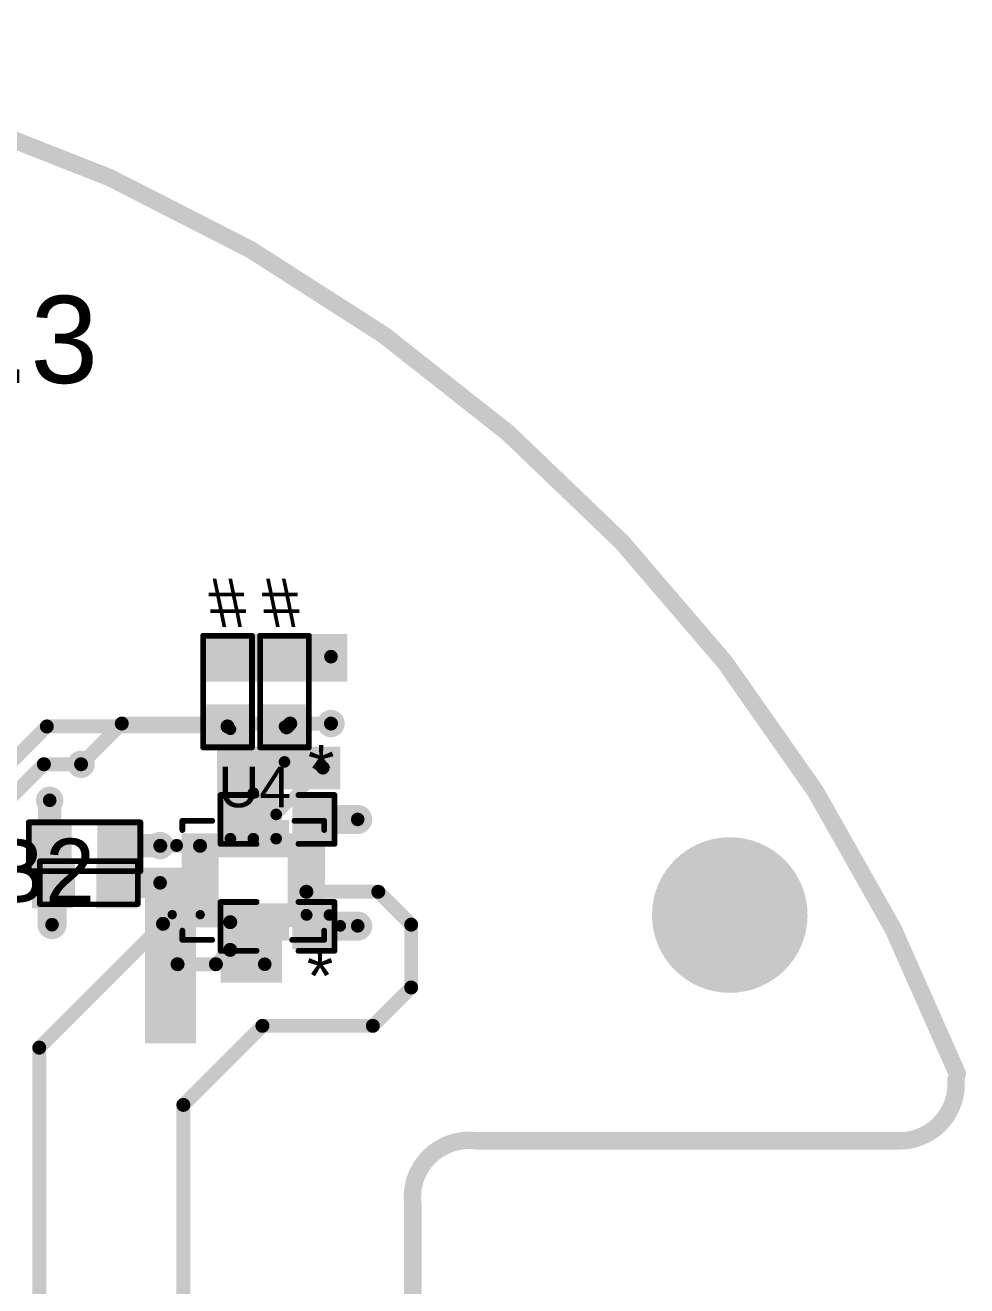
# Model space of a CAD drawing. Header units: millimetres. Extents: x -1.41 to 1.31, y -0.13 to 2.68.
# Drawn here: x 0.502 to 1.312, y 1.6 to 2.685 of the extents above; entities that cross this region are included whole.
import ezdxf

# ---------------------------------------------------------------- set-up
doc = ezdxf.new("R2010")
doc.units = ezdxf.units.MM
doc.header["$MEASUREMENT"] = 0
for name, color, linetype in [('BottomLayer', 5, 'Continuous'), ('BottomOverlay', 54, 'Continuous'), ('BottomPaste', 16, 'Continuous'), ('BottomSolder', 6, 'Continuous'), ('Mechanical2', 216, 'Continuous'), ('MultiLayer', 9, 'Continuous'), ('PadHoleLayer', 156, 'Continuous'), ('TopLayer', 1, 'Continuous'), ('TopOverlay', 2, 'Continuous'), ('TopPaste', 8, 'Continuous'), ('TopSolder', 216, 'Continuous'), ('ViaHoleLayer', 16, 'Continuous')]:
    doc.layers.add(name, color=color, linetype=linetype)
doc.styles.add('Arial', font='', dxfattribs={"height": 0.2})
doc.styles.get('Arial').set_extended_font_data('Arial')

# ---------------------------------------------------------------- blocks, each defined once
blk = doc.blocks.new('14_LGA__2_5_3__9')
at = {"layer": 'TopLayer'}
for points in [[(-0.01279525, 0.04783465), (-0.01279525, 0.02381895), (-0.02657475, 0.02381895), (-0.02657475, 0.04783465)], [(0.006889750000000003, 0.04783465), (0.006889749999999997, 0.02381895), (-0.006889750000000003, 0.02381895), (-0.006889749999999997, 0.04783465)], [(0.02657475, 0.04783465), (0.02657475, 0.02381895), (0.01279525, 0.02381895), (0.01279525, 0.04783465)], [(-0.05767715, 0.03641735), (-0.03366145, 0.03641735), (-0.03366145, 0.02263785), (-0.05767715, 0.02263785)], [(0.05767715, 0.02263785), (0.03366145, 0.02263785), (0.03366145, 0.03641735), (0.05767715, 0.03641735)], [(-0.05767715, 0.01673225), (-0.03366145, 0.01673225), (-0.03366145, 0.00295275), (-0.05767715, 0.00295275)], [(0.05767715, 0.002952749999999998), (0.03366145, 0.002952750000000001), (0.03366145, 0.01673225), (0.05767715, 0.01673225)], [(-0.05767715, -0.00295275), (-0.03366145, -0.00295275), (-0.03366145, -0.01673225), (-0.05767715, -0.01673225)], [(0.05767715, -0.01673225), (0.03366145, -0.01673225), (0.03366145, -0.002952749999999998), (0.05767715, -0.002952750000000001)], [(-0.05767715, -0.02263785), (-0.03366145, -0.02263785), (-0.03366145, -0.03641735), (-0.05767715, -0.03641735)], [(-0.02657475, -0.04783465), (-0.02657475, -0.02381895), (-0.01279525, -0.02381895), (-0.01279525, -0.04783465)], [(-0.006889750000000002, -0.04783465), (-0.006889749999999998, -0.02381895), (0.006889750000000002, -0.02381895), (0.006889749999999998, -0.04783465)], [(0.01279525, -0.04783465), (0.01279525, -0.02381895), (0.02657475, -0.02381895), (0.02657475, -0.04783465)], [(0.05767715, -0.03641735), (0.03366145, -0.03641735), (0.03366145, -0.02263785), (0.05767715, -0.02263785)]]:
    blk.add_hatch(color=1, dxfattribs=at).paths.add_polyline_path(points)
at = {"layer": 'TopPaste'}
for points in [[(-0.01279525, 0.04783465), (-0.01279525, 0.02381895), (-0.02657475, 0.02381895), (-0.02657475, 0.04783465)], [(0.006889750000000003, 0.04783465), (0.006889749999999997, 0.02381895), (-0.006889750000000003, 0.02381895), (-0.006889749999999997, 0.04783465)], [(0.02657475, 0.04783465), (0.02657475, 0.02381895), (0.01279525, 0.02381895), (0.01279525, 0.04783465)], [(-0.05767715, 0.03641735), (-0.03366145, 0.03641735), (-0.03366145, 0.02263785), (-0.05767715, 0.02263785)], [(0.05767715, 0.02263785), (0.03366145, 0.02263785), (0.03366145, 0.03641735), (0.05767715, 0.03641735)], [(-0.05767715, 0.01673225), (-0.03366145, 0.01673225), (-0.03366145, 0.00295275), (-0.05767715, 0.00295275)], [(0.05767715, 0.002952749999999998), (0.03366145, 0.002952750000000001), (0.03366145, 0.01673225), (0.05767715, 0.01673225)], [(-0.05767715, -0.00295275), (-0.03366145, -0.00295275), (-0.03366145, -0.01673225), (-0.05767715, -0.01673225)], [(0.05767715, -0.01673225), (0.03366145, -0.01673225), (0.03366145, -0.002952749999999998), (0.05767715, -0.002952750000000001)], [(-0.05767715, -0.02263785), (-0.03366145, -0.02263785), (-0.03366145, -0.03641735), (-0.05767715, -0.03641735)], [(-0.02657475, -0.04783465), (-0.02657475, -0.02381895), (-0.01279525, -0.02381895), (-0.01279525, -0.04783465)], [(-0.006889750000000002, -0.04783465), (-0.006889749999999998, -0.02381895), (0.006889750000000002, -0.02381895), (0.006889749999999998, -0.04783465)], [(0.01279525, -0.04783465), (0.01279525, -0.02381895), (0.02657475, -0.02381895), (0.02657475, -0.04783465)], [(0.05767715, -0.03641735), (0.03366145, -0.03641735), (0.03366145, -0.02263785), (0.05767715, -0.02263785)]]:
    blk.add_hatch(color=8, dxfattribs=at).paths.add_polyline_path(points)
at = {"layer": 'TopSolder'}
for points in [[(-0.008795249999999998, 0.05183465), (-0.008795250000000003, 0.01981895), (-0.03057475, 0.01981895), (-0.03057475, 0.05183465)], [(0.01088975, 0.05183465), (0.01088975, 0.01981895), (-0.01088975, 0.01981895), (-0.01088975, 0.05183465)], [(0.03057475, 0.05183465), (0.03057475, 0.01981895), (0.008795249999999998, 0.01981895), (0.008795250000000003, 0.05183465)], [(-0.06167715, 0.04041735), (-0.02966145, 0.04041735), (-0.02966145, 0.01863785), (-0.06167715, 0.01863785)], [(0.06167715, 0.01863785), (0.02966145, 0.01863785), (0.02966145, 0.04041735), (0.06167715, 0.04041735)], [(-0.06167715, 0.02073225), (-0.02966145, 0.02073225), (-0.02966145, -0.00104725), (-0.06167715, -0.00104725)], [(0.06167715, -0.001047250000000002), (0.02966145, -0.001047249999999998), (0.02966145, 0.02073225), (0.06167715, 0.02073225)], [(-0.06167715, 0.00104725), (-0.02966145, 0.00104725), (-0.02966145, -0.02073225), (-0.06167715, -0.02073225)], [(0.06167715, -0.02073225), (0.02966145, -0.02073225), (0.02966145, 0.001047250000000002), (0.06167715, 0.001047249999999998)], [(-0.06167715, -0.01863785), (-0.02966145, -0.01863785), (-0.02966145, -0.04041735), (-0.06167715, -0.04041735)], [(-0.03057475, -0.05183465), (-0.03057475, -0.01981895), (-0.00879525, -0.01981895), (-0.008795250000000001, -0.05183465)], [(-0.01088975, -0.05183465), (-0.01088975, -0.01981895), (0.01088975, -0.01981895), (0.01088975, -0.05183465)], [(0.00879525, -0.05183465), (0.008795250000000001, -0.01981895), (0.03057475, -0.01981895), (0.03057475, -0.05183465)], [(0.06167715, -0.04041735), (0.02966145, -0.04041735), (0.02966145, -0.01863785), (0.06167715, -0.01863785)]]:
    blk.add_hatch(color=216, dxfattribs=at).paths.add_polyline_path(points)
at = {"layer": 'TopOverlay', "const_width": 0.005}
for points in [[(-0.0610236, 0.0511811), (-0.0354331, 0.0511811)], [(-0.0610236, 0.0433071), (-0.0610236, 0.0511811)], [(0.0354331, 0.0511811), (0.0610236, 0.0511811)], [(0.0610236, 0.0433071), (0.0610236, 0.0511811)], [(-0.0610236, -0.0511811), (-0.0610236, -0.0433071)], [(0.0610236, -0.0511811), (0.0610236, -0.0433071)], [(-0.0610236, -0.0511811), (-0.0354331, -0.0511811)], [(0.0334646, -0.0511811), (0.0610236, -0.0511811)]]:
    blk.add_lwpolyline(points, dxfattribs=at)
at = {"layer": 'TopOverlay'}
for points, const_width in [([(-0.0622736, 0.0511811, 1), (-0.0597736, 0.0511811, 1)], 0.0025), ([(-0.0622736, 0.0511811, 1), (-0.0597736, 0.0511811, 1)], 0.0025), ([(-0.0622736, 0.0433071, 1), (-0.0597736, 0.0433071, 1)], 0.0025), ([(-0.0366831, 0.0511811, 1), (-0.0341831, 0.0511811, 1)], 0.0025), ([(0.0341831, 0.0511811, 1), (0.0366831, 0.0511811, 1)], 0.0025), ([(0.0597736, 0.0511811, 1), (0.0622736, 0.0511811, 1)], 0.0025), ([(0.0597736, 0.0511811, 1), (0.0622736, 0.0511811, 1)], 0.0025), ([(0.0597736, 0.0433071, 1), (0.0622736, 0.0433071, 1)], 0.0025), ([(-0.0632441, 0.03, 1), (-0.0687559, 0.03, 1)], 0.0055118), ([(-0.0701338, 0.03, 1), (-0.067378, 0.03, 1)], 0.0027559), ([(-0.064622, 0.03, 1), (-0.0618662, 0.03, 1)], 0.0027559), ([(-0.0622736, -0.0433071, 1), (-0.0597736, -0.0433071, 1)], 0.0025), ([(0.0597736, -0.0433071, 1), (0.0622736, -0.0433071, 1)], 0.0025), ([(-0.0622736, -0.0511811, 1), (-0.0597736, -0.0511811, 1)], 0.0025), ([(-0.0622736, -0.0511811, 1), (-0.0597736, -0.0511811, 1)], 0.0025), ([(-0.0366831, -0.0511811, 1), (-0.0341831, -0.0511811, 1)], 0.0025), ([(0.0322146, -0.0511811, 1), (0.0347146, -0.0511811, 1)], 0.0025), ([(0.0597736, -0.0511811, 1), (0.0622736, -0.0511811, 1)], 0.0025), ([(0.0597736, -0.0511811, 1), (0.0622736, -0.0511811, 1)], 0.0025)]:
    blk.add_lwpolyline(points, format="xyb", close=True, dxfattribs=dict(at, const_width=const_width))
blk = doc.blocks.new('MPZ1608S121ATDH5_54')
at = {"layer": 'TopLayer'}
for points in [[(-0.03937, 0.01574805), (-0.015748, 0.01574805), (-0.015748, -0.01574805), (-0.03937, -0.01574805)], [(0.0157481, 0.01574805), (0.0393701, 0.01574805), (0.0393701, -0.01574805), (0.0157481, -0.01574805)]]:
    blk.add_hatch(color=1, dxfattribs=at).paths.add_polyline_path(points)
at = {"layer": 'TopPaste'}
for points in [[(-0.03937, 0.01574805), (-0.015748, 0.01574805), (-0.015748, -0.01574805), (-0.03937, -0.01574805)], [(0.0157481, 0.01574805), (0.0393701, 0.01574805), (0.0393701, -0.01574805), (0.0157481, -0.01574805)]]:
    blk.add_hatch(color=8, dxfattribs=at).paths.add_polyline_path(points)
at = {"layer": 'TopSolder'}
for points in [[(-0.04337, 0.01974805), (-0.011748, 0.01974805), (-0.011748, -0.01974805), (-0.04337, -0.01974805)], [(0.0117481, 0.01974805), (0.0433701, 0.01974805), (0.0433701, -0.01974805), (0.0117481, -0.01974805)]]:
    blk.add_hatch(color=216, dxfattribs=at).paths.add_polyline_path(points)
at = {"layer": 'TopOverlay', "const_width": 0.0047244}
for points in [[(-0.042, -0.0184352), (-0.042, 0.0186912)], [(-0.042, 0.0186912), (0.0422592, 0.0186912)], [(0.0422592, -0.0184352), (0.0422592, 0.0186912)], [(-0.042, -0.0184352), (0.0422592, -0.0184352)]]:
    blk.add_lwpolyline(points, dxfattribs=at)
at = {"layer": 'TopOverlay', "const_width": 0.0023622}
for points in [[(-0.0431811, 0.0186912, 1), (-0.0408189, 0.0186912, 1)], [(-0.0431811, 0.0186912, 1), (-0.0408189, 0.0186912, 1)], [(0.0410781, 0.0186912, 1), (0.0434403, 0.0186912, 1)], [(0.0410781, 0.0186912, 1), (0.0434403, 0.0186912, 1)], [(-0.0431811, -0.0184352, 1), (-0.0408189, -0.0184352, 1)], [(-0.0431811, -0.0184352, 1), (-0.0408189, -0.0184352, 1)], [(0.0410781, -0.0184352, 1), (0.0434403, -0.0184352, 1)], [(0.0410781, -0.0184352, 1), (0.0434403, -0.0184352, 1)]]:
    blk.add_lwpolyline(points, format="xyb", close=True, dxfattribs=at)
blk = doc.blocks.new('R__0603_67')
at = {"layer": 'TopLayer'}
for points in [[(-0.015, 0.0175), (-0.015, -0.0175), (-0.045, -0.0175), (-0.045, 0.0175)], [(0.045, 0.0175), (0.045, -0.0175), (0.015, -0.0175), (0.015, 0.0175)]]:
    blk.add_hatch(color=1, dxfattribs=at).paths.add_polyline_path(points)
at = {"layer": 'TopPaste'}
for points in [[(-0.015, 0.0175), (-0.015, -0.0175), (-0.045, -0.0175), (-0.045, 0.0175)], [(0.045, 0.0175), (0.045, -0.0175), (0.015, -0.0175), (0.015, 0.0175)]]:
    blk.add_hatch(color=8, dxfattribs=at).paths.add_polyline_path(points)
at = {"layer": 'TopSolder'}
for points in [[(-0.011, 0.0215), (-0.011, -0.0215), (-0.049, -0.0215), (-0.049, 0.0215)], [(0.049, 0.0215), (0.049, -0.0215), (0.011, -0.0215), (0.011, 0.0215)]]:
    blk.add_hatch(color=216, dxfattribs=at).paths.add_polyline_path(points)
at = {"layer": 'TopOverlay', "const_width": 0.005}
for points in [[(-0.048, 0.021), (0.048, 0.021)], [(-0.048, 0.021), (-0.048, -0.021)], [(0.048, 0.021), (0.048, -0.021)], [(-0.048, -0.021), (0.048, -0.021)]]:
    blk.add_lwpolyline(points, dxfattribs=at)
at = {"layer": 'TopOverlay', "const_width": 0.0025}
for points in [[(-0.04925, 0.021, 1), (-0.04675, 0.021, 1)], [(-0.04925, 0.021, 1), (-0.04675, 0.021, 1)], [(0.04675, 0.021, 1), (0.04925, 0.021, 1)], [(0.04675, 0.021, 1), (0.04925, 0.021, 1)], [(-0.04925, -0.021, 1), (-0.04675, -0.021, 1)], [(-0.04925, -0.021, 1), (-0.04675, -0.021, 1)], [(0.04675, -0.021, 1), (0.04925, -0.021, 1)], [(0.04675, -0.021, 1), (0.04925, -0.021, 1)]]:
    blk.add_lwpolyline(points, format="xyb", close=True, dxfattribs=at)
blk = doc.blocks.new('R__0603_68')
at = {"layer": 'TopLayer'}
for points in [[(-0.015, 0.0175), (-0.015, -0.0175), (-0.045, -0.0175), (-0.045, 0.0175)], [(0.045, 0.0175), (0.045, -0.0175), (0.015, -0.0175), (0.015, 0.0175)]]:
    blk.add_hatch(color=1, dxfattribs=at).paths.add_polyline_path(points)
at = {"layer": 'TopPaste'}
for points in [[(-0.015, 0.0175), (-0.015, -0.0175), (-0.045, -0.0175), (-0.045, 0.0175)], [(0.045, 0.0175), (0.045, -0.0175), (0.015, -0.0175), (0.015, 0.0175)]]:
    blk.add_hatch(color=8, dxfattribs=at).paths.add_polyline_path(points)
at = {"layer": 'TopSolder'}
for points in [[(-0.011, 0.0215), (-0.011, -0.0215), (-0.049, -0.0215), (-0.049, 0.0215)], [(0.049, 0.0215), (0.049, -0.0215), (0.011, -0.0215), (0.011, 0.0215)]]:
    blk.add_hatch(color=216, dxfattribs=at).paths.add_polyline_path(points)
at = {"layer": 'TopOverlay', "const_width": 0.005}
for points in [[(-0.048, 0.021), (0.048, 0.021)], [(-0.048, 0.021), (-0.048, -0.021)], [(0.048, 0.021), (0.048, -0.021)], [(-0.048, -0.021), (0.048, -0.021)]]:
    blk.add_lwpolyline(points, dxfattribs=at)
at = {"layer": 'TopOverlay', "const_width": 0.0025}
for points in [[(-0.04925, 0.021, 1), (-0.04675, 0.021, 1)], [(-0.04925, 0.021, 1), (-0.04675, 0.021, 1)], [(0.04675, 0.021, 1), (0.04925, 0.021, 1)], [(0.04675, 0.021, 1), (0.04925, 0.021, 1)], [(-0.04925, -0.021, 1), (-0.04675, -0.021, 1)], [(-0.04925, -0.021, 1), (-0.04675, -0.021, 1)], [(0.04675, -0.021, 1), (0.04925, -0.021, 1)], [(0.04675, -0.021, 1), (0.04925, -0.021, 1)]]:
    blk.add_lwpolyline(points, format="xyb", close=True, dxfattribs=at)
blk = doc.blocks.new('R__0603_B_69')
at = {"layer": 'BottomLayer'}
for points in [[(-0.045, -0.0175), (-0.045, 0.0175), (-0.015, 0.0175), (-0.015, -0.0175)], [(0.015, -0.0175), (0.015, 0.0175), (0.045, 0.0175), (0.045, -0.0175)]]:
    blk.add_hatch(color=5, dxfattribs=at).paths.add_polyline_path(points)
at = {"layer": 'BottomPaste'}
for points in [[(-0.045, -0.0175), (-0.045, 0.0175), (-0.015, 0.0175), (-0.015, -0.0175)], [(0.015, -0.0175), (0.015, 0.0175), (0.045, 0.0175), (0.045, -0.0175)]]:
    blk.add_hatch(color=16, dxfattribs=at).paths.add_polyline_path(points)
at = {"layer": 'BottomSolder'}
for points in [[(-0.049, -0.0215), (-0.049, 0.0215), (-0.011, 0.0215), (-0.011, -0.0215)], [(0.011, -0.0215), (0.011, 0.0215), (0.049, 0.0215), (0.049, -0.0215)]]:
    blk.add_hatch(color=6, dxfattribs=at).paths.add_polyline_path(points)
at = {"layer": 'BottomOverlay', "const_width": 0.005}
for points in [[(-0.048, 0.021), (0.048, 0.021)], [(-0.048, -0.021), (-0.048, 0.021)], [(0.048, -0.021), (0.048, 0.021)], [(-0.048, -0.021), (0.048, -0.021)]]:
    blk.add_lwpolyline(points, dxfattribs=at)
at = {"layer": 'BottomOverlay', "const_width": 0.0025}
for points in [[(-0.04925, 0.021, 1), (-0.04675, 0.021, 1)], [(-0.04925, 0.021, 1), (-0.04675, 0.021, 1)], [(0.04675, 0.021, 1), (0.04925, 0.021, 1)], [(0.04675, 0.021, 1), (0.04925, 0.021, 1)], [(-0.04925, -0.021, 1), (-0.04675, -0.021, 1)], [(-0.04925, -0.021, 1), (-0.04675, -0.021, 1)], [(0.04675, -0.021, 1), (0.04925, -0.021, 1)], [(0.04675, -0.021, 1), (0.04925, -0.021, 1)]]:
    blk.add_lwpolyline(points, format="xyb", close=True, dxfattribs=at)
blk = doc.blocks.new('C__0603_B_83')
at = {"layer": 'BottomLayer'}
for points in [[(-0.045, -0.0175), (-0.045, 0.0175), (-0.015, 0.0175), (-0.015, -0.0175)], [(0.015, -0.0175), (0.015, 0.0175), (0.045, 0.0175), (0.045, -0.0175)]]:
    blk.add_hatch(color=5, dxfattribs=at).paths.add_polyline_path(points)
at = {"layer": 'BottomPaste'}
for points in [[(-0.045, -0.0175), (-0.045, 0.0175), (-0.015, 0.0175), (-0.015, -0.0175)], [(0.015, -0.0175), (0.015, 0.0175), (0.045, 0.0175), (0.045, -0.0175)]]:
    blk.add_hatch(color=16, dxfattribs=at).paths.add_polyline_path(points)
at = {"layer": 'BottomSolder'}
for points in [[(-0.0473622, -0.0198622), (-0.0473622, 0.0198622), (-0.0126378, 0.0198622), (-0.0126378, -0.0198622)], [(0.0126378, -0.0198622), (0.0126378, 0.0198622), (0.0473622, 0.0198622), (0.0473622, -0.0198622)]]:
    blk.add_hatch(color=6, dxfattribs=at).paths.add_polyline_path(points)
at = {"layer": 'BottomOverlay', "const_width": 0.005}
for points in [[(-0.049, 0.021), (-0.049, -0.021)], [(-0.018, 0.021), (-0.049, 0.021)], [(0.049, 0.021), (0.018, 0.021)], [(0.049, 0.021), (0.049, -0.021)], [(-0.018, -0.021), (-0.049, -0.021)], [(0.049, -0.021), (0.018, -0.021)]]:
    blk.add_lwpolyline(points, dxfattribs=at)
at = {"layer": 'BottomOverlay', "const_width": 0.0025}
for points in [[(-0.05025, 0.021, 1), (-0.04775, 0.021, 1)], [(-0.05025, 0.021, 1), (-0.04775, 0.021, 1)], [(-0.01925, 0.021, 1), (-0.01675, 0.021, 1)], [(0.01675, 0.021, 1), (0.01925, 0.021, 1)], [(0.04775, 0.021, 1), (0.05025, 0.021, 1)], [(0.04775, 0.021, 1), (0.05025, 0.021, 1)], [(-0.05025, -0.021, 1), (-0.04775, -0.021, 1)], [(-0.05025, -0.021, 1), (-0.04775, -0.021, 1)], [(-0.01925, -0.021, 1), (-0.01675, -0.021, 1)], [(0.01675, -0.021, 1), (0.01925, -0.021, 1)], [(0.04775, -0.021, 1), (0.05025, -0.021, 1)], [(0.04775, -0.021, 1), (0.05025, -0.021, 1)]]:
    blk.add_lwpolyline(points, format="xyb", close=True, dxfattribs=at)
blk = doc.blocks.new('C__0603_B_84')
at = {"layer": 'BottomLayer'}
for points in [[(-0.045, -0.0175), (-0.045, 0.0175), (-0.015, 0.0175), (-0.015, -0.0175)], [(0.015, -0.0175), (0.015, 0.0175), (0.045, 0.0175), (0.045, -0.0175)]]:
    blk.add_hatch(color=5, dxfattribs=at).paths.add_polyline_path(points)
at = {"layer": 'BottomPaste'}
for points in [[(-0.045, -0.0175), (-0.045, 0.0175), (-0.015, 0.0175), (-0.015, -0.0175)], [(0.015, -0.0175), (0.015, 0.0175), (0.045, 0.0175), (0.045, -0.0175)]]:
    blk.add_hatch(color=16, dxfattribs=at).paths.add_polyline_path(points)
at = {"layer": 'BottomSolder'}
for points in [[(-0.0473622, -0.0198622), (-0.0473622, 0.0198622), (-0.0126378, 0.0198622), (-0.0126378, -0.0198622)], [(0.0126378, -0.0198622), (0.0126378, 0.0198622), (0.0473622, 0.0198622), (0.0473622, -0.0198622)]]:
    blk.add_hatch(color=6, dxfattribs=at).paths.add_polyline_path(points)
at = {"layer": 'BottomOverlay', "const_width": 0.005}
for points in [[(-0.049, -0.021), (-0.049, 0.021)], [(-0.049, 0.021), (-0.018, 0.021)], [(0.018, 0.021), (0.049, 0.021)], [(0.049, -0.021), (0.049, 0.021)], [(-0.049, -0.021), (-0.018, -0.021)], [(0.018, -0.021), (0.049, -0.021)]]:
    blk.add_lwpolyline(points, dxfattribs=at)
at = {"layer": 'BottomOverlay', "const_width": 0.0025}
for points in [[(-0.05025, 0.021, 1), (-0.04775, 0.021, 1)], [(-0.05025, 0.021, 1), (-0.04775, 0.021, 1)], [(-0.01925, 0.021, 1), (-0.01675, 0.021, 1)], [(0.01675, 0.021, 1), (0.01925, 0.021, 1)], [(0.04775, 0.021, 1), (0.05025, 0.021, 1)], [(0.04775, 0.021, 1), (0.05025, 0.021, 1)], [(-0.05025, -0.021, 1), (-0.04775, -0.021, 1)], [(-0.05025, -0.021, 1), (-0.04775, -0.021, 1)], [(-0.01925, -0.021, 1), (-0.01675, -0.021, 1)], [(0.01675, -0.021, 1), (0.01925, -0.021, 1)], [(0.04775, -0.021, 1), (0.05025, -0.021, 1)], [(0.04775, -0.021, 1), (0.05025, -0.021, 1)]]:
    blk.add_lwpolyline(points, format="xyb", close=True, dxfattribs=at)

msp = doc.modelspace()

# ---------------------------------------------------------------- hatches: boundary and pattern name
at = {"layer": 'BottomLayer'}
h = msp.add_hatch(color=5, dxfattribs=at)
edge = h.paths.add_edge_path()
edge.add_arc((0.765, 2.141528), 0.011811, 0, 360)
h = msp.add_hatch(color=5, dxfattribs=at)
edge = h.paths.add_edge_path()
edge.add_arc((0.765, 2.084), 0.011811, 0, 360)
h = msp.add_hatch(color=5, dxfattribs=at)
edge = h.paths.add_edge_path()
edge.add_arc((0.55, 2.049), 0.011811, 0, 360)
for points in [[(0.667, 1.983528), (0.72, 1.983528), (0.72, 2.064), (0.667, 2.064)], [(0.694, 2.027528), (0.773, 2.027528), (0.773, 2.064), (0.694, 2.064)], [(0.649, 1.809), (0.649, 1.96), (0.605, 1.96), (0.605, 1.809)], [(0.67, 1.861), (0.723, 1.861), (0.723, 1.926), (0.67, 1.926)]]:
    msp.add_hatch(color=5, dxfattribs=at).paths.add_polyline_path(points)
h = msp.add_hatch(color=5, dxfattribs=at)
edge = h.paths.add_edge_path()
edge.add_arc((0.758, 2.046), 0.011811, 0, 360)
h = msp.add_hatch(color=5, dxfattribs=at)
edge = h.paths.add_edge_path()
edge.add_arc((0.523, 2.018), 0.011811, 0, 360)
h = msp.add_hatch(color=5, dxfattribs=at)
edge = h.paths.add_edge_path()
edge.add_arc((0.788, 2.001528), 0.011811, 0, 360)
h = msp.add_hatch(color=5, dxfattribs=at)
edge = h.paths.add_edge_path()
edge.add_arc((0.618, 1.979), 0.011811, 0, 360)
h = msp.add_hatch(color=5, dxfattribs=at)
edge = h.paths.add_edge_path()
edge.add_arc((1.108103, 1.919292), 0.0590551, 0, 360)
h = msp.add_hatch(color=5, dxfattribs=at)
edge = h.paths.add_edge_path()
edge.add_arc((0.618, 1.947), 0.011811, 0, 360)
h = msp.add_hatch(color=5, dxfattribs=at)
edge = h.paths.add_edge_path()
edge.add_arc((0.525, 1.911), 0.011811, 0, 360)
h = msp.add_hatch(color=5, dxfattribs=at)
edge = h.paths.add_edge_path()
edge.add_arc((0.788, 1.91), 0.011811, 0, 360)
h = msp.add_hatch(color=5, dxfattribs=at)
edge = h.paths.add_edge_path()
edge.add_arc((0.633, 1.877), 0.011811, 0, 360)
h = msp.add_hatch(color=5, dxfattribs=at)
edge = h.paths.add_edge_path()
edge.add_arc((0.708, 1.877), 0.011811, 0, 360)
at = {"layer": 'BottomSolder'}
h = msp.add_hatch(color=6, dxfattribs=at)
edge = h.paths.add_edge_path()
edge.add_arc((1.108103, 1.919292), 0.0630551, 0, 360)
at = {"layer": 'MultiLayer'}
h = msp.add_hatch(color=9, dxfattribs=at)
edge = h.paths.add_edge_path()
edge.add_arc((1.108103, 1.919292), 0.0590551, 0, 360)
at = {"layer": 'PadHoleLayer'}
h = msp.add_hatch(color=156, dxfattribs=at)
edge = h.paths.add_edge_path()
edge.add_arc((1.108103, 1.919292), 0.0669291, 0, 360)
at = {"layer": 'TopLayer'}
for points in [[(0.656, 2.12), (0.779, 2.12), (0.779, 2.161), (0.656, 2.161)], [(0.5078819, 1.925), (0.5428819, 1.925), (0.5428819, 1.965), (0.5078819, 1.965)], [(0.563, 1.925), (0.598, 1.925), (0.598, 1.965), (0.563, 1.965)], [(0.574, 1.934), (0.664, 1.934), (0.664, 1.96), (0.574, 1.96)], [(0.693, 1.861), (0.723, 1.861), (0.723, 1.925), (0.693, 1.925)]]:
    msp.add_hatch(color=1, dxfattribs=at).paths.add_polyline_path(points)
h = msp.add_hatch(color=1, dxfattribs=at)
edge = h.paths.add_edge_path()
edge.add_arc((0.765, 2.141528), 0.011811, 0, 360)
h = msp.add_hatch(color=1, dxfattribs=at)
edge = h.paths.add_edge_path()
edge.add_arc((0.765, 2.084), 0.011811, 0, 360)
h = msp.add_hatch(color=1, dxfattribs=at)
edge = h.paths.add_edge_path()
edge.add_arc((0.55, 2.049), 0.011811, 0, 360)
h = msp.add_hatch(color=1, dxfattribs=at)
edge = h.paths.add_edge_path()
edge.add_arc((0.758, 2.046), 0.011811, 0, 360)
h = msp.add_hatch(color=1, dxfattribs=at)
edge = h.paths.add_edge_path()
edge.add_arc((0.523, 2.018), 0.011811, 0, 360)
h = msp.add_hatch(color=1, dxfattribs=at)
edge = h.paths.add_edge_path()
edge.add_arc((0.788, 2.001528), 0.011811, 0, 360)
h = msp.add_hatch(color=1, dxfattribs=at)
edge = h.paths.add_edge_path()
edge.add_arc((0.618, 1.979), 0.011811, 0, 360)
h = msp.add_hatch(color=1, dxfattribs=at)
edge = h.paths.add_edge_path()
edge.add_arc((1.108103, 1.919292), 0.0590551, 0, 360)
h = msp.add_hatch(color=1, dxfattribs=at)
edge = h.paths.add_edge_path()
edge.add_arc((0.618, 1.947), 0.011811, 0, 360)
h = msp.add_hatch(color=1, dxfattribs=at)
edge = h.paths.add_edge_path()
edge.add_arc((0.525, 1.911), 0.011811, 0, 360)
h = msp.add_hatch(color=1, dxfattribs=at)
edge = h.paths.add_edge_path()
edge.add_arc((0.788, 1.91), 0.011811, 0, 360)
h = msp.add_hatch(color=1, dxfattribs=at)
edge = h.paths.add_edge_path()
edge.add_arc((0.633, 1.877), 0.011811, 0, 360)
h = msp.add_hatch(color=1, dxfattribs=at)
edge = h.paths.add_edge_path()
edge.add_arc((0.708, 1.877), 0.011811, 0, 360)
at = {"layer": 'TopSolder'}
h = msp.add_hatch(color=216, dxfattribs=at)
edge = h.paths.add_edge_path()
edge.add_arc((1.108103, 1.919292), 0.0630551, 0, 360)
at = {"layer": 'ViaHoleLayer'}
h = msp.add_hatch(color=16, dxfattribs=at)
edge = h.paths.add_edge_path()
edge.add_arc((0.765, 2.141528), 0.0059055, 0, 360)
h = msp.add_hatch(color=16, dxfattribs=at)
edge = h.paths.add_edge_path()
edge.add_arc((0.765, 2.084), 0.0059055, 0, 360)
h = msp.add_hatch(color=16, dxfattribs=at)
edge = h.paths.add_edge_path()
edge.add_arc((0.55, 2.049), 0.0059055, 0, 360)
h = msp.add_hatch(color=16, dxfattribs=at)
edge = h.paths.add_edge_path()
edge.add_arc((0.758, 2.046), 0.0059055, 0, 360)
h = msp.add_hatch(color=16, dxfattribs=at)
edge = h.paths.add_edge_path()
edge.add_arc((0.523, 2.018), 0.0059055, 0, 360)
h = msp.add_hatch(color=16, dxfattribs=at)
edge = h.paths.add_edge_path()
edge.add_arc((0.788, 2.001528), 0.0059055, 0, 360)
h = msp.add_hatch(color=16, dxfattribs=at)
edge = h.paths.add_edge_path()
edge.add_arc((0.618, 1.979), 0.0059055, 0, 360)
h = msp.add_hatch(color=16, dxfattribs=at)
edge = h.paths.add_edge_path()
edge.add_arc((0.618, 1.947), 0.0059055, 0, 360)
h = msp.add_hatch(color=16, dxfattribs=at)
edge = h.paths.add_edge_path()
edge.add_arc((0.525, 1.911), 0.0059055, 0, 360)
h = msp.add_hatch(color=16, dxfattribs=at)
edge = h.paths.add_edge_path()
edge.add_arc((0.788, 1.91), 0.0059055, 0, 360)
h = msp.add_hatch(color=16, dxfattribs=at)
edge = h.paths.add_edge_path()
edge.add_arc((0.633, 1.877), 0.0059055, 0, 360)
h = msp.add_hatch(color=16, dxfattribs=at)
edge = h.paths.add_edge_path()
edge.add_arc((0.708, 1.877), 0.0059055, 0, 360)

# ---------------------------------------------------------------- linework, layer by layer
at = {"layer": 'BottomLayer'}
for points, const_width in [([(0.55, 2.049), (0.585, 2.084)], 0.012), ([(0.585, 2.084), (0.765, 2.084)], 0.012), ([(0.701, 2.041528), (0.712, 2.041528)], 0.025), ([(0.523, 1.981), (0.523, 2.018)], 0.02), ([(0.749, 2.001528), (0.788, 2.001528)], 0.025), ([(0.583, 1.979), (0.618, 1.979)], 0.02), ([(0.618, 1.892), (0.618, 1.947)], 0.025), ([(0.749, 1.909528), (0.7512481, 1.909528)], 0.025), ([(0.7512481, 1.909528), (0.7515, 1.9097799)], 0.025), ([(0.7515, 1.9097799), (0.788, 1.9097799)], 0.025), ([(0.618, 1.892), (0.633, 1.877)], 0.025), ([(0.63, 1.874), (0.633, 1.877)], 0.025), ([(0.63, 1.845), (0.63, 1.874)], 0.025)]:
    msp.add_lwpolyline(points, dxfattribs=dict(at, const_width=const_width))
for points, const_width in [([(0.582, 2.084, 1), (0.588, 2.084, 1)], 0.006), ([(0.582, 2.084, 1), (0.588, 2.084, 1)], 0.006), ([(0.762, 2.084, 1), (0.768, 2.084, 1)], 0.006), ([(0.547, 2.049, 1), (0.553, 2.049, 1)], 0.006), ([(0.69475, 2.041528, 1), (0.70725, 2.041528, 1)], 0.0125), ([(0.70575, 2.041528, 1), (0.71825, 2.041528, 1)], 0.0125), ([(0.518, 2.018, 1), (0.528, 2.018, 1)], 0.01), ([(0.74275, 2.001528, 1), (0.75525, 2.001528, 1)], 0.0125), ([(0.78175, 2.001528, 1), (0.79425, 2.001528, 1)], 0.0125), ([(0.518, 1.981, 1), (0.528, 1.981, 1)], 0.01), ([(0.578, 1.979, 1), (0.588, 1.979, 1)], 0.01), ([(0.613, 1.979, 1), (0.623, 1.979, 1)], 0.01), ([(0.61175, 1.947, 1), (0.62425, 1.947, 1)], 0.0125), ([(0.74275, 1.909528, 1), (0.75525, 1.909528, 1)], 0.0125), ([(0.7449981, 1.909528, 1), (0.7574981, 1.909528, 1)], 0.0125), ([(0.7449981, 1.909528, 1), (0.7574981, 1.909528, 1)], 0.0125), ([(0.74525, 1.9097799, 1), (0.75775, 1.9097799, 1)], 0.0125), ([(0.74525, 1.9097799, 1), (0.75775, 1.9097799, 1)], 0.0125), ([(0.78175, 1.9097799, 1), (0.79425, 1.9097799, 1)], 0.0125), ([(0.61175, 1.892, 1), (0.62425, 1.892, 1)], 0.0125), ([(0.61175, 1.892, 1), (0.62425, 1.892, 1)], 0.0125), ([(0.62675, 1.877, 1), (0.63925, 1.877, 1)], 0.0125), ([(0.62675, 1.877, 1), (0.63925, 1.877, 1)], 0.0125), ([(0.62375, 1.874, 1), (0.63625, 1.874, 1)], 0.0125), ([(0.62375, 1.874, 1), (0.63625, 1.874, 1)], 0.0125), ([(0.62375, 1.845, 1), (0.63625, 1.845, 1)], 0.0125)]:
    msp.add_lwpolyline(points, format="xyb", close=True, dxfattribs=dict(at, const_width=const_width))
at = {"layer": 'Mechanical2', "const_width": 0.015}
for points in [[(1.304531, 0.7779402, -5.376896980783756), (1.3038379, 1.7829146)], [(1.3027396, 1.7774906, -0.4137440851002724), (1.2575084, 1.7251206)], [(0.8354042, 1.670538, -0.484680279011428), (0.8894422, 1.725222)]]:
    msp.add_lwpolyline(points, format="xyb", dxfattribs=at)
at = {"layer": 'Mechanical2', "const_width": 0.0075}
for points in [[(1.3000879, 1.7829146, 1), (1.3075879, 1.7829146, 1)], [(1.2989896, 1.7774906, 1), (1.3064896, 1.7774906, 1)], [(0.8856922, 1.725222, 1), (0.8931922, 1.725222, 1)], [(0.8856922, 1.7251206, 1), (0.8931922, 1.7251206, 1)], [(1.2517584, 1.7251206, 1), (1.2592584, 1.7251206, 1)], [(1.2537584, 1.7251206, 1), (1.2612584, 1.7251206, 1)], [(0.8316542, 1.670538, 1), (0.8391542, 1.670538, 1)], [(0.8316557, 1.670538, 1), (0.8391557, 1.670538, 1)]]:
    msp.add_lwpolyline(points, format="xyb", close=True, dxfattribs=at)
at = {"layer": 'Mechanical2', "const_width": 0.015}
for points in [[(0.8894422, 1.7251206), (1.2555084, 1.7251206)], [(0.8354042, 0.885518), (0.8354057, 1.670538)]]:
    msp.add_lwpolyline(points, dxfattribs=at)
at = {"layer": 'TopLayer'}
for points, const_width in [([(0.676, 2.141528), (0.725, 2.141528)], 0.025), ([(0.725, 2.141528), (0.765, 2.141528)], 0.025), ([(0.471, 2.032), (0.520528, 2.081528)], 0.012), ([(0.520528, 2.081528), (0.676, 2.081528)], 0.012), ([(0.676, 2.081528), (0.678488, 2.07904)], 0.01), ([(0.678488, 1.9849768), (0.678488, 2.07904)], 0.01), ([(0.725, 2.051), (0.725, 2.081528)], 0.01), ([(0.7267064, 2.0807344), (0.729972, 2.084)], 0.012), ([(0.729972, 2.084), (0.765, 2.084)], 0.012), ([(0.49, 2.021), (0.518, 2.049)], 0.012), ([(0.518, 2.049), (0.55, 2.049)], 0.012), ([(0.698173, 2.024173), (0.725, 2.051)], 0.01), ([(0.717858, 2.005858), (0.758, 2.046)], 0.01), ([(0.698173, 1.9849768), (0.698173, 2.024173)], 0.01), ([(0.717858, 1.9849768), (0.717858, 2.005858)], 0.01), ([(0.6181612, 1.9788388), (0.6523425, 1.9788388)], 0.012), ([(0.618, 1.979), (0.6181612, 1.9788388)], 0.01), ([(0.6523425, 1.9788388), (0.6525037, 1.9786776)], 0.01), ([(0.525, 1.911), (0.525, 1.947)], 0.025), ([(0.7438423, 1.9393075), (0.8056926, 1.9393075)], 0.012), ([(0.8056926, 1.9393075), (0.834, 1.9110001)], 0.012), ([(0.6205037, 1.9117332), (0.6283929, 1.9196224)], 0.008), ([(0.6283929, 1.9196224), (0.6525037, 1.9196224)], 0.008), ([(0.6783268, 1.8893268), (0.6783268, 1.913162)], 0.012), ([(0.7438423, 1.9196224), (0.74413, 1.9193347)], 0.01), ([(0.74413, 1.9193347), (0.7636654, 1.9193347)], 0.01), ([(0.7636654, 1.9193347), (0.7730001, 1.91)], 0.01), ([(0.514, 1.8052295), (0.6205037, 1.9117332)], 0.012), ([(0.7730001, 1.91), (0.788, 1.91)], 0.01), ([(0.834, 1.857), (0.834, 1.9110001)], 0.012), ([(0.666, 1.877), (0.6783268, 1.8893268)], 0.012), ([(0.633, 1.877), (0.666, 1.877)], 0.012), ([(0.801, 1.824), (0.834, 1.857)], 0.012), ([(0.638, 1.756), (0.706, 1.824)], 0.012), ([(0.706, 1.824), (0.801, 1.824)], 0.012), ([(0.514, 1.248), (0.514, 1.8052295)], 0.012), ([(0.638, 0.766), (0.638, 1.756)], 0.012)]:
    msp.add_lwpolyline(points, dxfattribs=dict(at, const_width=const_width))
for points, const_width in [([(0.66975, 2.141528, 1), (0.68225, 2.141528, 1)], 0.0125), ([(0.71875, 2.141528, 1), (0.73125, 2.141528, 1)], 0.0125), ([(0.71875, 2.141528, 1), (0.73125, 2.141528, 1)], 0.0125), ([(0.75875, 2.141528, 1), (0.77125, 2.141528, 1)], 0.0125), ([(0.517528, 2.081528, 1), (0.523528, 2.081528, 1)], 0.006), ([(0.517528, 2.081528, 1), (0.523528, 2.081528, 1)], 0.006), ([(0.673, 2.081528, 1), (0.679, 2.081528, 1)], 0.006), ([(0.6735, 2.081528, 1), (0.6785, 2.081528, 1)], 0.005), ([(0.675988, 2.07904, 1), (0.680988, 2.07904, 1)], 0.005), ([(0.675988, 2.07904, 1), (0.680988, 2.07904, 1)], 0.005), ([(0.7225, 2.081528, 1), (0.7275, 2.081528, 1)], 0.005), ([(0.7237064, 2.0807344, 1), (0.7297064, 2.0807344, 1)], 0.006), ([(0.726972, 2.084, 1), (0.732972, 2.084, 1)], 0.006), ([(0.726972, 2.084, 1), (0.732972, 2.084, 1)], 0.006), ([(0.762, 2.084, 1), (0.768, 2.084, 1)], 0.006), ([(0.515, 2.049, 1), (0.521, 2.049, 1)], 0.006), ([(0.515, 2.049, 1), (0.521, 2.049, 1)], 0.006), ([(0.547, 2.049, 1), (0.553, 2.049, 1)], 0.006), ([(0.7225, 2.051, 1), (0.7275, 2.051, 1)], 0.005), ([(0.7225, 2.051, 1), (0.7275, 2.051, 1)], 0.005), ([(0.7555, 2.046, 1), (0.7605, 2.046, 1)], 0.005), ([(0.695673, 2.024173, 1), (0.700673, 2.024173, 1)], 0.005), ([(0.695673, 2.024173, 1), (0.700673, 2.024173, 1)], 0.005), ([(0.715358, 2.005858, 1), (0.720358, 2.005858, 1)], 0.005), ([(0.715358, 2.005858, 1), (0.720358, 2.005858, 1)], 0.005), ([(0.6151612, 1.9788388, 1), (0.6211612, 1.9788388, 1)], 0.006), ([(0.6493425, 1.9788388, 1), (0.6553425, 1.9788388, 1)], 0.006), ([(0.675988, 1.9849768, 1), (0.680988, 1.9849768, 1)], 0.005), ([(0.695673, 1.9849768, 1), (0.700673, 1.9849768, 1)], 0.005), ([(0.715358, 1.9849768, 1), (0.720358, 1.9849768, 1)], 0.005), ([(0.6155, 1.979, 1), (0.6205, 1.979, 1)], 0.005), ([(0.6156612, 1.9788388, 1), (0.6206612, 1.9788388, 1)], 0.005), ([(0.6498425, 1.9788388, 1), (0.6548425, 1.9788388, 1)], 0.005), ([(0.6500037, 1.9786776, 1), (0.6550037, 1.9786776, 1)], 0.005), ([(0.51875, 1.947, 1), (0.53125, 1.947, 1)], 0.0125), ([(0.7408423, 1.9393075, 1), (0.7468423, 1.9393075, 1)], 0.006), ([(0.8026926, 1.9393075, 1), (0.8086926, 1.9393075, 1)], 0.006), ([(0.8026926, 1.9393075, 1), (0.8086926, 1.9393075, 1)], 0.006), ([(0.51875, 1.911, 1), (0.53125, 1.911, 1)], 0.0125), ([(0.6263929, 1.9196224, 1), (0.6303929, 1.9196224, 1)], 0.004), ([(0.6263929, 1.9196224, 1), (0.6303929, 1.9196224, 1)], 0.004), ([(0.6505037, 1.9196224, 1), (0.6545037, 1.9196224, 1)], 0.004), ([(0.6753268, 1.913162, 1), (0.6813268, 1.913162, 1)], 0.006), ([(0.7413423, 1.9196224, 1), (0.7463423, 1.9196224, 1)], 0.005), ([(0.74163, 1.9193347, 1), (0.74663, 1.9193347, 1)], 0.005), ([(0.74163, 1.9193347, 1), (0.74663, 1.9193347, 1)], 0.005), ([(0.7611654, 1.9193347, 1), (0.7661654, 1.9193347, 1)], 0.005), ([(0.7611654, 1.9193347, 1), (0.7661654, 1.9193347, 1)], 0.005), ([(0.6175037, 1.9117332, 1), (0.6235037, 1.9117332, 1)], 0.006), ([(0.6185037, 1.9117332, 1), (0.6225037, 1.9117332, 1)], 0.004), ([(0.7705001, 1.91, 1), (0.7755001, 1.91, 1)], 0.005), ([(0.7705001, 1.91, 1), (0.7755001, 1.91, 1)], 0.005), ([(0.7855, 1.91, 1), (0.7905, 1.91, 1)], 0.005), ([(0.831, 1.9110001, 1), (0.837, 1.9110001, 1)], 0.006), ([(0.831, 1.9110001, 1), (0.837, 1.9110001, 1)], 0.006), ([(0.6753268, 1.8893268, 1), (0.6813268, 1.8893268, 1)], 0.006), ([(0.6753268, 1.8893268, 1), (0.6813268, 1.8893268, 1)], 0.006), ([(0.63, 1.877, 1), (0.636, 1.877, 1)], 0.006), ([(0.663, 1.877, 1), (0.669, 1.877, 1)], 0.006), ([(0.663, 1.877, 1), (0.669, 1.877, 1)], 0.006), ([(0.831, 1.857, 1), (0.837, 1.857, 1)], 0.006), ([(0.831, 1.857, 1), (0.837, 1.857, 1)], 0.006), ([(0.703, 1.824, 1), (0.709, 1.824, 1)], 0.006), ([(0.703, 1.824, 1), (0.709, 1.824, 1)], 0.006), ([(0.798, 1.824, 1), (0.804, 1.824, 1)], 0.006), ([(0.798, 1.824, 1), (0.804, 1.824, 1)], 0.006), ([(0.511, 1.8052295, 1), (0.517, 1.8052295, 1)], 0.006), ([(0.511, 1.8052295, 1), (0.517, 1.8052295, 1)], 0.006), ([(0.635, 1.756, 1), (0.641, 1.756, 1)], 0.006), ([(0.635, 1.756, 1), (0.641, 1.756, 1)], 0.006)]:
    msp.add_lwpolyline(points, format="xyb", close=True, dxfattribs=dict(at, const_width=const_width))

# ---------------------------------------------------------------- block references
for name, p, rotation in [('R__0603_67', (0.676, 2.111528), 90), ('R__0603_68', (0.725, 2.111528), 90), ('C__0603_B_83', (0.719, 1.909528), 180)]:
    msp.add_blockref(name, p, dxfattribs=dict(rotation=rotation))
for name, p in [('C__0603_B_84', (0.719, 2.001528)), ('R__0603_B_69', (0.553, 1.978)), ('14_LGA__2_5_3__9', (0.698173, 1.94915)), ('MPZ1608S121ATDH5_54', (0.556559, 1.947))]:
    msp.add_blockref(name, p)

# ---------------------------------------------------------------- texts
at = {"layer": 'BottomOverlay', "style": 'Arial', "text_generation_flag": 2}
for p in [(0.768, 2.023528), (0.767, 1.846)]:
    msp.add_text('*', height=0.042, rotation=360, dxfattribs=at).set_placement(p)
at = {"layer": 'TopOverlay', "style": 'Arial'}
for s, height, p in [('Bottom Board v3.3', 0.075, (-0.303, 2.3769022)), ('U4', 0.035, (0.668, 2.012)), ('FB2', 0.055, (0.421, 1.93))]:
    msp.add_text(s, height=height, dxfattribs=at).set_placement(p)
at = {"layer": 'TopOverlay', "style": 'Arial', "text_generation_flag": 2}
for p in [(0.692, 2.167), (0.738, 2.167)]:
    msp.add_text('#', height=0.042, rotation=360, dxfattribs=at).set_placement(p)

doc.saveas('drawing.dxf')
